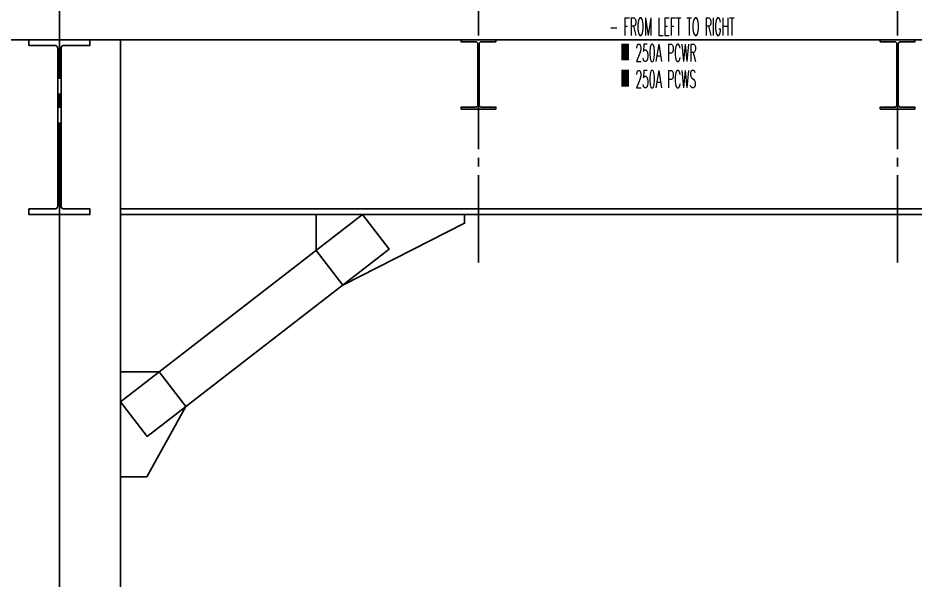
# Model space of a CAD drawing. Header units: millimetres. Extents: x -192235 to 515711, y 45168 to 947868.
# Drawn here: x 144763 to 149900, y 460634 to 463850 of the extents above; entities that cross this region are included whole.
import ezdxf
from ezdxf.enums import TextEntityAlignment as Align

# ---------------------------------------------------------------- set-up
doc = ezdxf.new("R2010")
doc.units = ezdxf.units.MM
doc.header["$LTSCALE"] = 1000
doc.linetypes.add('TPH12-SEC-@20-1$0$CENTERK0', pattern=[0.65, 0.5, -0.05, 0.05, -0.05])
doc.linetypes.add('TPH12-SEC-@20-1$0$CENTERK5', pattern=[6.916, 6.667, -0.083, 0.083, -0.083])
for name, color, linetype in [('M-TXT', 3, 'Continuous'), ('TPH12-SEC-@20-1$0$H-SIN', 252, 'TPH12-SEC-@20-1$0$CENTERK5'), ('TPH12-SEC-@20-1$0$KABE1', 252, 'Continuous'), ('TPH12-SEC-@20-1$0$SIAGE1', 252, 'Continuous'), ('TPH12-SEC-@20-1$0$STEEL2', 252, 'Continuous'), ('TPH12-SEC-@20-1$0$STEEL3', 252, 'Continuous')]:
    doc.layers.add(name, color=color, linetype=linetype)
doc.styles.add('aa-txt', font='simplex.shx', dxfattribs={"width": 0.7, "bigfont": 'chineset.shx'})

# ---------------------------------------------------------------- blocks, each defined once
blk = doc.blocks.new('TPH12-SEC-@20-1')
at = {"layer": 'TPH12-SEC-@20-1$0$H-SIN'}
blk.add_line((145000, 484000), (145000, 447500), dxfattribs=at)
at = {"layer": 'TPH12-SEC-@20-1$0$KABE1'}
blk.add_line((190390, 463725), (99610, 463725), dxfattribs=at)
at = {"layer": 'TPH12-SEC-@20-1$0$SIAGE1'}
blk.add_line((145000, 462725), (145000, 462225), dxfattribs=at)
at = {"layer": 'TPH12-SEC-@20-1$0$STEEL2'}
for points in [[(145175, 463725), (144825, 463725), (144825, 463693), (144972.5, 463693, -0.414214), (144990.5, 463675), (144990.5, 462775, -0.414214), (144972.5, 462757), (144825, 462757), (144825, 462725), (145175, 462725), (145175, 462757), (145027.5, 462757, -0.414214), (145009.5, 462775), (145009.5, 463675, -0.414214), (145027.5, 463693), (145175, 463693)], [(147499.5, 463725), (147300.5, 463725), (147300.5, 463714), (147383.5, 463714, -0.414214), (147396.5, 463701), (147396.5, 463353, -0.414214), (147383.5, 463340), (147300.5, 463340), (147300.5, 463329), (147499.5, 463329), (147499.5, 463340), (147416.5, 463340, -0.414214), (147403.5, 463353), (147403.5, 463701, -0.414214), (147416.5, 463714), (147499.5, 463714)], [(149899.5, 463725), (149700.5, 463725), (149700.5, 463714), (149783.5, 463714, -0.414214), (149796.5, 463701), (149796.5, 463353, -0.414214), (149783.5, 463340), (149700.5, 463340), (149700.5, 463329), (149899.5, 463329), (149899.5, 463340), (149816.5, 463340, -0.414214), (149803.5, 463353), (149803.5, 463701, -0.414214), (149816.5, 463714), (149899.5, 463714)]]:
    blk.add_lwpolyline(points, format="xyb", close=True, dxfattribs=at)
at = {"layer": 'TPH12-SEC-@20-1$0$STEEL3', "linetype": 'TPH12-SEC-@20-1$0$CENTERK0'}
for p, q in [((147400, 467500), (147400, 462400)), ((149800, 467500), (149800, 462400))]:
    blk.add_line(p, q, dxfattribs=at)
at = {"layer": 'TPH12-SEC-@20-1$0$STEEL3'}
blk.add_line((145350, 463725), (145350, 455050), dxfattribs=at)
at = {"layer": 'TPH12-SEC-@20-1$0$STEEL3', "linetype": 'Continuous'}
for p, q in [((159650, 462757), (145350, 462757)), ((159650, 462725), (145350, 462725))]:
    blk.add_line(p, q, dxfattribs=at)
blk.add_lwpolyline([(145502.9, 461455.8), (146888.9, 462527.2), (146736, 462725), (145350, 461653.6)], close=True, dxfattribs=at)
for points in [[(146469.9, 462725), (146469.9, 462519.3), (146622.8, 462321.5), (147319.9, 462675), (147319.9, 462725)], [(145350, 461225), (145500, 461225), (145724.7, 461627.2), (145571.8, 461825), (145350, 461825)]]:
    blk.add_lwpolyline(points, dxfattribs=at)

msp = doc.modelspace()

# ---------------------------------------------------------------- block references
msp.add_blockref('TPH12-SEC-@20-1', (0, 0))

# ---------------------------------------------------------------- next in the draw order: texts
at = {"layer": 'M-TXT', "style": 'aa-txt', "width": 0.45}
for s, p in [('- FROM LEFT TO RIGHT', (148150, 463800)), ('  ■ 250A PCWR', (148150, 463650)), ('  ■ 250A PCWS', (148150, 463500))]:
    msp.add_text(s, height=100, dxfattribs=at).set_placement(p, align=Align.MIDDLE_LEFT)

doc.saveas('drawing.dxf')
